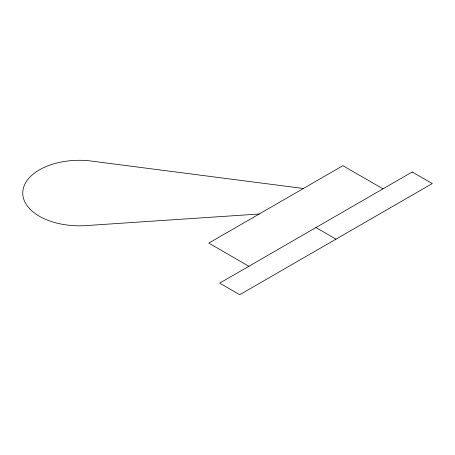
<?xml version="1.0" encoding="UTF-8"?>
<svg xmlns="http://www.w3.org/2000/svg" width="455" height="455" viewBox="0 0 455 455"><rect width="100%" height="100%" fill="white"/><g stroke="black" fill="none" stroke-linecap="round" stroke-linejoin="round"><path stroke-width="0.68" d="M259.191 214.009L88.139 225.447A56.761 32.771 0 0 1 22.75 192.994A56.761 32.771 0 0 1 88.35 160.683L303.394 188.489M382.991 188.848L342.888 165.688L208.777 243.118L248.885 266.272M315.941 227.563L335.995 239.137M412.196 171.984L219.68 283.135L239.734 294.709L432.25 183.564L412.196 171.984"/></g></svg>
